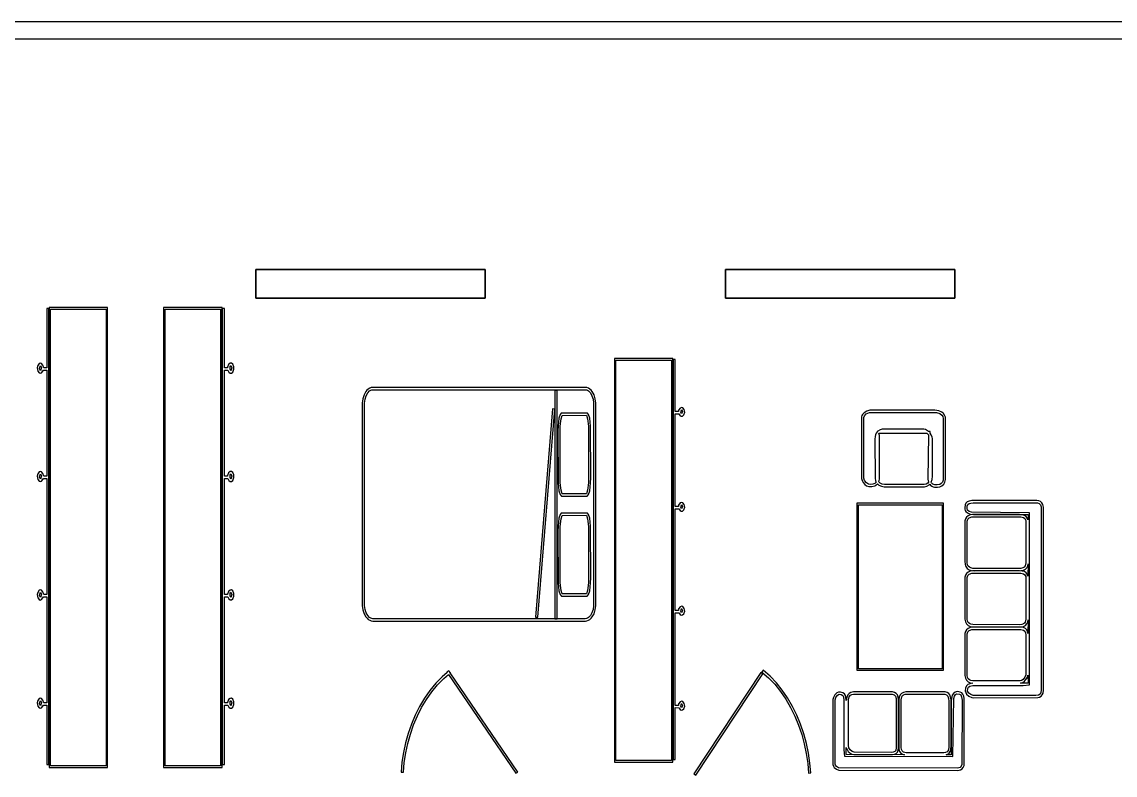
# Model space of a CAD drawing. Header units: metres. Extents: x -13 to 22, y -10.4 to 9.6.
# Drawn here: x -1.99 to 7.55, y 3.03 to 9.61 of the extents above; entities that cross this region are included whole.
import ezdxf

# ---------------------------------------------------------------- set-up
doc = ezdxf.new("R2010")
doc.units = ezdxf.units.M

msp = doc.modelspace()

# ---------------------------------------------------------------- linework, layer by layer
for p, q in [((21.9958, 9.61119), (-13.0042, 9.61119)), ((-12.8629, 9.46202), (21.8546, 9.46202)), ((2.04999, 7.45), (0.049988, 7.45)), ((0.049988, 7.45), (0.049988, 7.2)), ((0.050278, 7.20027), (0.050278, 7.44971)), ((0.050278, 7.44971), (2.04971, 7.44971)), ((2.04971, 7.44971), (2.04971, 7.20027)), ((2.04999, 7.2), (2.04999, 7.45)), ((6.14999, 7.45), (4.14999, 7.45)), ((4.14999, 7.45), (4.14999, 7.2)), ((4.15027, 7.20027), (4.15027, 7.44971)), ((4.15027, 7.44971), (6.1497, 7.44971)), ((6.1497, 7.44971), (6.1497, 7.20027)), ((6.14999, 7.2), (6.14999, 7.45)), ((0.049988, 7.2), (2.04999, 7.2)), ((2.04971, 7.20027), (0.050278, 7.20027)), ((4.14999, 7.2), (6.14999, 7.2)), ((6.1497, 7.20027), (4.15027, 7.20027)), ((-1.75652, 7.10741), (-1.77652, 7.10741)), ((-1.77652, 7.10741), (-1.77652, 6.59026)), ((-1.75652, 3.12691), (-1.75652, 7.10741)), ((-1.24432, 7.1163), (-1.75621, 7.1163)), ((-1.75621, 7.1163), (-1.75621, 3.10233)), ((-1.74208, 3.11647), (-1.74208, 7.10216)), ((-1.74208, 7.10216), (-1.25845, 7.10216)), ((-1.25845, 7.10216), (-1.25845, 3.11647)), ((-1.24432, 3.10233), (-1.24432, 7.1163)), ((-0.243774, 7.1163), (-0.755661, 7.1163)), ((-0.755661, 7.1163), (-0.755661, 3.10233)), ((-0.741531, 3.11647), (-0.741531, 7.10216)), ((-0.741531, 7.10216), (-0.257904, 7.10216)), ((-0.257904, 7.10216), (-0.257904, 3.11647)), ((-0.243774, 3.10233), (-0.243774, 7.1163)), ((-0.223465, 7.10741), (-0.243469, 7.10741)), ((-0.243469, 7.10741), (-0.243469, 3.12691)), ((-0.223465, 6.59026), (-0.223465, 7.10741)), ((-1.85457, 6.61038), (-1.85846, 6.59026)), ((-1.85846, 6.59026), (-1.85257, 6.56146)), ((-1.84186, 6.62845), (-1.85457, 6.61038)), ((-1.83223, 6.63205), (-1.84186, 6.62845)), ((-1.83826, 6.58549), (-1.83051, 6.61084)), ((-1.83087, 6.56432), (-1.83826, 6.58549)), ((-1.82069, 6.62845), (-1.83223, 6.63205)), ((-1.82288, 6.59344), (-1.83087, 6.56432)), ((-1.83051, 6.61084), (-1.82288, 6.59344)), ((-1.80884, 6.61487), (-1.82069, 6.62845)), ((-1.80272, 6.59026), (-1.80884, 6.61487)), ((-1.77652, 6.59026), (-1.80272, 6.59026)), ((-0.197266, 6.59026), (-0.223465, 6.59026)), ((-0.197006, 6.59546), (-0.197266, 6.59026)), ((-0.18866, 6.61899), (-0.197006, 6.59546)), ((-0.175644, 6.6304), (-0.18866, 6.61899)), ((-0.16449, 6.63162), (-0.175644, 6.6304)), ((-0.175629, 6.577), (-0.174774, 6.60275)), ((-0.174774, 6.60275), (-0.1689, 6.6113)), ((-0.1689, 6.6113), (-0.16153, 6.59016)), ((-0.16153, 6.59016), (-0.168381, 6.5649)), ((-0.152313, 6.62267), (-0.16449, 6.63162)), ((-0.142563, 6.6006), (-0.152313, 6.62267)), ((-0.142563, 6.5777), (-0.142563, 6.6006)), ((3.69058, 6.67159), (3.17868, 6.67159)), ((3.17868, 6.67159), (3.17868, 3.14856)), ((3.19283, 3.16269), (3.19283, 6.65744)), ((3.19283, 6.65744), (3.67644, 6.65744)), ((3.67644, 6.65744), (3.67644, 3.16269)), ((3.69058, 3.14856), (3.69058, 6.67159)), ((3.71089, 6.66203), (3.69089, 6.66203)), ((3.69089, 6.66203), (3.69089, 3.17186)), ((3.71089, 6.20857), (3.71089, 6.66203)), ((-1.85257, 6.56146), (-1.84186, 6.54691)), ((-1.84186, 6.54691), (-1.83223, 6.54324)), ((-1.83223, 6.54324), (-1.82069, 6.54691)), ((-1.82069, 6.54691), (-1.80884, 6.56146)), ((-1.80884, 6.56146), (-1.80553, 6.57025)), ((-1.80553, 6.57025), (-1.77652, 6.57025)), ((-1.77652, 6.57025), (-1.77652, 5.64473)), ((-0.223465, 5.64473), (-0.223465, 6.57025)), ((-0.223465, 6.57025), (-0.194458, 6.57025)), ((-0.194458, 6.57025), (-0.185837, 6.55299)), ((-0.185837, 6.55299), (-0.175644, 6.54491)), ((-0.175644, 6.54491), (-0.16449, 6.54367)), ((-0.168381, 6.5649), (-0.175629, 6.577)), ((-0.16449, 6.54367), (-0.152313, 6.55299)), ((-0.152313, 6.55299), (-0.142563, 6.5777)), ((1.01932, 6.39459), (1.00974, 6.38261)), ((1.03035, 6.40471), (1.01932, 6.39459)), ((1.04289, 6.4126), (1.03035, 6.40471)), ((1.04251, 6.38884), (1.05173, 6.39467)), ((1.05685, 6.41771), (1.04289, 6.4126)), ((1.05173, 6.39467), (1.06154, 6.39827)), ((1.07066, 6.41946), (1.05685, 6.41771)), ((1.06154, 6.39827), (1.07185, 6.39951)), ((2.92542, 6.41946), (1.07066, 6.41946)), ((1.07185, 6.39951), (2.92422, 6.39951)), ((2.6792, 6.39398), (2.65921, 6.39398)), ((2.65921, 6.39398), (2.65921, 4.39992)), ((2.6792, 4.39992), (2.6792, 6.39398)), ((2.92422, 6.39951), (2.93454, 6.39827)), ((2.93921, 6.41771), (2.92542, 6.41946)), ((2.93454, 6.39827), (2.94435, 6.39465)), ((2.95319, 6.4126), (2.93921, 6.41771)), ((2.94435, 6.39465), (2.95357, 6.38884)), ((2.96573, 6.40471), (2.95319, 6.4126)), ((2.97675, 6.39459), (2.96573, 6.40471)), ((2.98634, 6.38261), (2.97675, 6.39459)), ((0.984085, 6.32022), (0.978714, 6.2822)), ((0.994461, 6.35402), (0.984085, 6.32022)), ((1.00974, 6.38261), (0.994461, 6.35402)), ((0.998657, 6.28081), (1.00362, 6.31592)), ((1.00362, 6.31592), (1.01297, 6.34645)), ((1.01297, 6.34645), (1.02612, 6.37115)), ((1.02612, 6.37115), (1.04251, 6.38884)), ((2.95357, 6.38884), (2.96994, 6.37115)), ((2.96994, 6.37115), (2.98311, 6.34645)), ((2.98311, 6.34645), (2.99246, 6.31592)), ((3.00162, 6.35402), (2.98634, 6.38261)), ((2.99246, 6.31592), (2.99741, 6.28081)), ((3.01199, 6.32022), (3.00162, 6.35402)), ((3.01736, 6.2822), (3.01199, 6.32022)), ((0.978714, 6.2822), (0.978714, 4.5154)), ((0.998657, 4.51678), (0.998657, 6.28081)), ((2.63927, 6.23235), (2.49161, 4.41434)), ((2.51155, 4.41272), (2.65921, 6.23073)), ((2.65921, 6.23073), (2.63927, 6.23235)), ((2.99741, 6.28081), (2.99741, 4.51678)), ((3.01736, 4.5154), (3.01736, 6.2822)), ((3.73714, 6.20857), (3.71089, 6.20857)), ((3.73944, 6.22203), (3.73714, 6.20857)), ((3.75171, 6.23979), (3.73944, 6.22203)), ((3.76665, 6.24522), (3.75171, 6.23979)), ((3.75781, 6.2014), (3.76616, 6.2247)), ((3.77287, 6.20847), (3.76579, 6.18773)), ((3.76616, 6.2247), (3.77287, 6.20847)), ((3.77628, 6.24207), (3.76665, 6.24522)), ((3.78899, 6.22623), (3.77628, 6.24207)), ((3.79262, 6.20296), (3.78899, 6.22623)), ((5.3835, 6.21355), (5.35873, 6.19806)), ((5.40935, 6.2211), (5.3835, 6.21355)), ((5.97711, 6.21985), (5.40935, 6.2211)), ((6.00975, 6.21587), (5.97711, 6.21985)), ((6.03603, 6.20412), (6.00975, 6.21587)), ((6.05212, 6.19102), (6.03603, 6.20412)), ((2.69516, 6.15027), (2.68677, 6.08145)), ((2.70563, 6.18365), (2.69516, 6.15027)), ((2.71404, 6.19447), (2.70563, 6.18365)), ((2.70673, 6.08031), (2.71472, 6.14612)), ((2.71857, 6.19589), (2.71404, 6.19447)), ((2.71472, 6.14612), (2.7242, 6.1759)), ((2.94006, 6.19589), (2.71857, 6.19589)), ((2.7242, 6.1759), (2.93431, 6.1761)), ((2.93431, 6.1761), (2.94389, 6.14612)), ((2.94458, 6.19447), (2.94006, 6.19589)), ((2.94389, 6.14612), (2.95189, 6.08031)), ((2.95299, 6.18365), (2.94458, 6.19447)), ((2.96346, 6.15027), (2.95299, 6.18365)), ((2.97186, 6.08145), (2.96346, 6.15027)), ((3.71089, 5.37958), (3.71089, 6.18857)), ((3.71089, 6.18857), (3.74115, 6.18771)), ((3.74115, 6.18771), (3.75171, 6.17296)), ((3.75171, 6.17296), (3.76262, 6.16772)), ((3.76579, 6.18773), (3.75781, 6.2014)), ((3.76262, 6.16772), (3.77315, 6.16881)), ((3.77315, 6.16881), (3.78468, 6.17938)), ((3.78468, 6.17938), (3.79262, 6.20296)), ((5.33614, 6.16245), (5.33485, 6.14392)), ((5.33485, 6.14392), (5.33569, 5.6255)), ((5.33968, 6.17319), (5.33614, 6.16245)), ((5.34492, 6.18269), (5.33968, 6.17319)), ((5.35873, 6.19806), (5.34492, 6.18269)), ((5.35545, 5.62854), (5.35568, 6.15819)), ((5.35568, 6.15819), (5.36157, 6.17162)), ((5.36157, 6.17162), (5.37801, 6.18768)), ((5.37801, 6.18768), (5.40546, 6.20003)), ((5.40546, 6.20003), (5.41783, 6.20169)), ((5.41783, 6.20169), (5.99054, 6.19948)), ((5.99054, 6.19948), (6.01843, 6.19109)), ((6.01843, 6.19109), (6.03755, 6.17734)), ((6.03755, 6.17734), (6.04616, 6.16458)), ((6.04616, 6.16458), (6.04941, 6.14891)), ((6.04941, 6.14891), (6.04941, 5.62952)), ((6.0645, 6.17255), (6.05212, 6.19102)), ((6.06813, 6.16124), (6.0645, 6.17255)), ((6.06938, 6.14995), (6.06813, 6.16124)), ((6.06883, 5.61647), (6.06938, 6.14995)), ((2.68677, 6.08145), (2.68561, 6.03996)), ((2.68561, 6.03996), (2.68677, 5.58678)), ((2.7056, 5.62917), (2.70673, 6.08031)), ((2.95189, 6.08031), (2.95302, 6.03983)), ((2.95302, 6.03983), (2.95189, 5.58791)), ((2.97302, 5.62903), (2.97186, 6.08145)), ((5.46324, 6.01891), (5.45782, 6.00565)), ((5.4734, 6.03296), (5.46324, 6.01891)), ((5.47545, 6.03503), (5.4734, 6.03503)), ((5.4734, 6.03503), (5.4734, 6.03296)), ((5.47917, 6.0388), (5.47545, 6.03503)), ((5.49809, 6.04976), (5.47917, 6.0388)), ((5.48793, 6.01933), (5.48944, 6.02087)), ((5.49339, 5.99924), (5.48793, 6.01933)), ((5.48944, 6.02087), (5.90633, 6.02002)), ((5.51555, 6.05411), (5.49809, 6.04976)), ((5.87964, 6.05495), (5.51555, 6.05411)), ((5.89514, 6.05084), (5.87964, 6.05495)), ((5.92052, 6.03415), (5.89514, 6.05084)), ((5.90633, 6.02002), (5.92021, 6.00604)), ((5.93459, 6.03412), (5.92052, 6.03415)), ((5.93459, 6.02003), (5.93459, 6.03412)), ((5.94504, 6.00554), (5.93459, 6.02003)), ((5.45451, 5.99037), (5.45338, 5.96854)), ((5.45338, 5.96854), (5.45399, 5.627)), ((5.45782, 6.00565), (5.45451, 5.99037)), ((5.49245, 5.6174), (5.49339, 5.99924)), ((5.92021, 6.00604), (5.91536, 5.61877)), ((5.95329, 5.98473), (5.94504, 6.00554)), ((5.95454, 5.97408), (5.95329, 5.98473)), ((5.95457, 5.64412), (5.95454, 5.97408)), ((-1.85457, 5.66486), (-1.85846, 5.64473)), ((-1.85846, 5.64473), (-1.85257, 5.61595)), ((-1.84186, 5.68294), (-1.85457, 5.66486)), ((-1.83223, 5.68652), (-1.84186, 5.68294)), ((-1.83826, 5.63998), (-1.83051, 5.66533)), ((-1.83087, 5.61879), (-1.83826, 5.63998)), ((-1.82069, 5.68294), (-1.83223, 5.68652)), ((-1.82288, 5.64793), (-1.83087, 5.61879)), ((-1.83051, 5.66533), (-1.82288, 5.64793)), ((-1.80884, 5.66934), (-1.82069, 5.68294)), ((-1.80272, 5.64473), (-1.80884, 5.66934)), ((-1.77652, 5.64473), (-1.80272, 5.64473)), ((-0.197266, 5.64473), (-0.223465, 5.64473)), ((-0.197006, 5.64995), (-0.197266, 5.64473)), ((-0.18866, 5.67346), (-0.197006, 5.64995)), ((-0.175644, 5.68488), (-0.18866, 5.67346)), ((-0.16449, 5.6861), (-0.175644, 5.68488)), ((-0.175629, 5.63148), (-0.174774, 5.65723)), ((-0.168381, 5.61938), (-0.175629, 5.63148)), ((-0.174774, 5.65723), (-0.1689, 5.66579)), ((-0.1689, 5.66579), (-0.16153, 5.64464)), ((-0.16153, 5.64464), (-0.168381, 5.61938)), ((-0.152313, 5.67715), (-0.16449, 5.6861)), ((-0.142563, 5.65509), (-0.152313, 5.67715)), ((-0.152313, 5.60747), (-0.142563, 5.63219)), ((-0.142563, 5.63219), (-0.142563, 5.65509)), ((5.95262, 5.61568), (5.95457, 5.64412)), ((-1.85257, 5.61595), (-1.84186, 5.60139)), ((-1.84186, 5.60139), (-1.83223, 5.59772)), ((-1.83223, 5.59772), (-1.82069, 5.60139)), ((-1.82069, 5.60139), (-1.80884, 5.61594)), ((-1.80884, 5.61594), (-1.80553, 5.62474)), ((-1.80553, 5.62474), (-1.77652, 5.62474)), ((-1.77652, 5.62474), (-1.77652, 4.61043)), ((-0.223465, 4.61043), (-0.223465, 5.62474)), ((-0.223465, 5.62474), (-0.194458, 5.62474)), ((-0.194458, 5.62474), (-0.185837, 5.60747)), ((-0.185837, 5.60747), (-0.175644, 5.5994)), ((-0.175644, 5.5994), (-0.16449, 5.59814)), ((-0.16449, 5.59814), (-0.152313, 5.60747)), ((2.68677, 5.58678), (2.69516, 5.51714)), ((2.70673, 5.58791), (2.7056, 5.62917)), ((2.71474, 5.52124), (2.70673, 5.58791)), ((2.95189, 5.58791), (2.94389, 5.52124)), ((2.96346, 5.51714), (2.97186, 5.58678)), ((2.97186, 5.58678), (2.97302, 5.62903)), ((5.33569, 5.6255), (5.34155, 5.6057)), ((5.34155, 5.6057), (5.35164, 5.58804)), ((5.35164, 5.58804), (5.36497, 5.57298)), ((5.36351, 5.60651), (5.35545, 5.62854)), ((5.37849, 5.58772), (5.36351, 5.60651)), ((5.36497, 5.57298), (5.3811, 5.56122)), ((5.39731, 5.57565), (5.37849, 5.58772)), ((5.3811, 5.56122), (5.40002, 5.55409)), ((5.41043, 5.57304), (5.39731, 5.57565)), ((5.40002, 5.55409), (5.42537, 5.55374)), ((5.43439, 5.57539), (5.41043, 5.57304)), ((5.42537, 5.55374), (5.45099, 5.55956)), ((5.45145, 5.58195), (5.43439, 5.57539)), ((5.45099, 5.55956), (5.46179, 5.56485)), ((5.46362, 5.5934), (5.45145, 5.58195)), ((5.45399, 5.627), (5.45915, 5.60339)), ((5.45915, 5.60339), (5.46362, 5.5934)), ((5.46179, 5.56485), (5.47581, 5.57683)), ((5.47581, 5.57683), (5.48764, 5.56677)), ((5.48668, 5.59447), (5.49245, 5.6174)), ((5.4987, 5.58344), (5.48668, 5.59447)), ((5.48764, 5.56677), (5.50963, 5.55653)), ((5.51558, 5.57562), (5.4987, 5.58344)), ((5.50963, 5.55653), (5.53522, 5.55174)), ((5.53694, 5.57167), (5.51558, 5.57562)), ((5.53522, 5.55174), (5.88478, 5.55177)), ((5.88269, 5.57167), (5.53694, 5.57167)), ((5.90019, 5.57562), (5.88269, 5.57167)), ((5.88478, 5.55177), (5.90729, 5.55693)), ((5.91399, 5.58344), (5.90019, 5.57562)), ((5.90729, 5.55693), (5.92657, 5.5679)), ((5.92207, 5.59216), (5.91399, 5.58344)), ((5.91536, 5.61877), (5.92207, 5.59216)), ((5.92657, 5.5679), (5.93257, 5.57365)), ((5.93257, 5.57365), (5.9391, 5.56613)), ((5.9391, 5.56613), (5.9487, 5.55849)), ((5.94476, 5.59129), (5.95262, 5.61568)), ((5.9476, 5.58673), (5.94476, 5.59129)), ((5.95958, 5.57526), (5.9476, 5.58673)), ((5.9487, 5.55849), (5.96027, 5.55252)), ((5.97711, 5.56845), (5.95958, 5.57526)), ((5.96027, 5.55252), (5.97354, 5.54877)), ((5.97354, 5.54877), (5.99881, 5.54787)), ((5.99727, 5.56781), (5.97711, 5.56845)), ((6.0206, 5.57307), (5.99727, 5.56781)), ((5.99881, 5.54787), (6.01901, 5.55133)), ((6.01901, 5.55133), (6.03778, 5.5596)), ((6.03275, 5.5808), (6.0206, 5.57307)), ((6.04179, 5.59245), (6.03275, 5.5808)), ((6.03778, 5.5596), (6.05345, 5.57381)), ((6.04745, 5.60854), (6.04179, 5.59245)), ((6.04941, 5.62952), (6.04745, 5.60854)), ((6.05345, 5.57381), (6.06392, 5.5932)), ((6.06392, 5.5932), (6.06883, 5.61647)), ((2.69516, 5.51714), (2.70563, 5.48354)), ((2.70563, 5.48354), (2.71404, 5.47269)), ((2.71404, 5.47269), (2.71857, 5.47127)), ((2.72433, 5.49107), (2.71474, 5.52124)), ((2.71857, 5.47127), (2.94006, 5.47127)), ((2.93442, 5.49127), (2.72433, 5.49107)), ((2.94389, 5.52124), (2.93442, 5.49127)), ((2.94006, 5.47127), (2.94458, 5.47269)), ((2.94458, 5.47269), (2.95299, 5.48354)), ((2.95299, 5.48354), (2.96346, 5.51714)), ((3.73714, 5.37958), (3.71089, 5.37958)), ((3.71089, 4.47266), (3.71089, 5.35959)), ((3.71089, 5.35959), (3.74115, 5.35872)), ((3.73944, 5.39304), (3.73714, 5.37958)), ((3.75171, 5.4108), (3.73944, 5.39304)), ((3.74115, 5.35872), (3.75171, 5.34396)), ((3.76665, 5.41623), (3.75171, 5.4108)), ((3.75781, 5.37241), (3.76616, 5.39571)), ((3.76579, 5.35873), (3.75781, 5.37241)), ((3.77287, 5.37947), (3.76579, 5.35873)), ((3.76616, 5.39571), (3.77287, 5.37947)), ((3.77628, 5.41309), (3.76665, 5.41623)), ((3.77315, 5.33983), (3.78468, 5.35039)), ((3.78899, 5.39723), (3.77628, 5.41309)), ((3.78468, 5.35039), (3.79262, 5.37396)), ((3.79262, 5.37396), (3.78899, 5.39723)), ((6.05307, 5.40923), (5.29619, 5.40923)), ((5.29619, 5.40923), (5.29619, 3.94981)), ((5.31033, 3.96396), (5.31033, 5.39508)), ((5.31033, 5.39508), (6.03893, 5.39508)), ((6.03893, 5.39508), (6.03893, 3.96396)), ((6.05307, 3.94981), (6.05307, 5.40923)), ((6.24039, 5.39401), (6.23674, 5.36728)), ((6.23674, 5.36728), (6.2379, 5.35542)), ((6.2379, 5.35542), (6.24113, 5.34531)), ((6.24748, 5.40842), (6.24039, 5.39401)), ((6.24113, 5.34531), (6.24612, 5.33679)), ((6.25902, 5.41971), (6.24748, 5.40842)), ((6.25749, 5.35945), (6.25795, 5.38199)), ((6.26224, 5.34863), (6.25749, 5.35945)), ((6.25795, 5.38199), (6.26373, 5.39676)), ((6.27562, 5.42757), (6.25902, 5.41971)), ((6.27667, 5.33768), (6.26224, 5.34863)), ((6.26373, 5.39676), (6.27527, 5.40604)), ((6.27527, 5.40604), (6.28967, 5.41043)), ((6.29788, 5.43164), (6.27562, 5.42757)), ((6.28967, 5.41043), (6.31172, 5.41217)), ((6.86523, 5.43217), (6.29788, 5.43164)), ((6.31172, 5.41217), (6.87209, 5.41174)), ((6.88341, 5.42981), (6.86523, 5.43217)), ((6.87209, 5.41174), (6.8875, 5.40631)), ((6.89842, 5.42307), (6.88341, 5.42981)), ((6.8875, 5.40631), (6.89783, 5.39549)), ((6.89783, 5.39549), (6.90421, 5.37827)), ((6.9102, 5.41251), (6.89842, 5.42307)), ((6.90421, 5.37827), (6.90556, 5.3629)), ((6.90556, 5.3629), (6.90556, 3.77786)), ((6.91869, 5.39867), (6.9102, 5.41251)), ((6.92513, 5.37296), (6.91869, 5.39867)), ((6.92555, 3.77737), (6.92513, 5.37296)), ((2.69516, 5.27681), (2.68677, 5.20717)), ((2.70563, 5.31041), (2.69516, 5.27681)), ((2.71404, 5.32124), (2.70563, 5.31041)), ((2.70673, 5.20604), (2.71474, 5.27269)), ((2.71857, 5.32268), (2.71404, 5.32124)), ((2.71474, 5.27269), (2.72421, 5.30267)), ((2.94006, 5.32268), (2.71857, 5.32268)), ((2.72421, 5.30267), (2.9343, 5.30287)), ((2.9343, 5.30287), (2.94389, 5.27269)), ((2.94458, 5.32124), (2.94006, 5.32268)), ((2.94389, 5.27269), (2.95189, 5.20604)), ((2.95299, 5.31041), (2.94458, 5.32124)), ((2.96346, 5.27681), (2.95299, 5.31041)), ((2.97186, 5.20717), (2.96346, 5.27681)), ((3.75171, 5.34396), (3.76262, 5.33873)), ((3.76262, 5.33873), (3.77315, 5.33983)), ((6.23843, 5.2542), (6.23784, 4.90022)), ((6.24312, 5.2729), (6.23843, 5.2542)), ((6.25238, 5.28777), (6.24312, 5.2729)), ((6.24612, 5.33679), (6.25996, 5.32408)), ((6.26608, 5.29883), (6.25238, 5.28777)), ((6.2583, 5.25188), (6.26414, 5.27022)), ((6.25835, 4.88898), (6.2583, 5.25188)), ((6.25996, 5.32408), (6.28532, 5.31367)), ((6.26414, 5.27022), (6.27612, 5.28154)), ((6.28412, 5.30615), (6.26608, 5.29883)), ((6.27612, 5.28154), (6.29797, 5.2887)), ((6.29701, 5.33168), (6.27667, 5.33768)), ((6.30635, 5.30978), (6.28412, 5.30615)), ((6.28532, 5.31367), (6.31352, 5.31026)), ((6.8037, 5.32439), (6.29701, 5.33168)), ((6.29797, 5.2887), (6.31937, 5.29024)), ((6.71387, 5.31024), (6.30635, 5.30978)), ((6.31352, 5.31026), (6.78955, 5.31026)), ((6.31937, 5.29024), (6.72552, 5.28981)), ((6.73898, 5.30827), (6.71387, 5.31024)), ((6.72552, 5.28981), (6.75032, 5.28426)), ((6.75864, 5.30244), (6.73898, 5.30827)), ((6.75032, 5.28426), (6.7627, 5.27464)), ((6.77324, 5.29279), (6.75864, 5.30244)), ((6.7627, 5.27464), (6.76923, 5.25836)), ((6.76923, 5.25836), (6.77065, 5.24101)), ((6.78317, 5.27936), (6.77324, 5.29279)), ((6.78885, 5.26221), (6.78317, 5.27936)), ((6.78955, 5.31026), (6.78885, 5.26221)), ((6.8037, 3.82222), (6.8037, 5.32439)), ((2.68677, 5.20717), (2.68561, 5.1649)), ((2.68561, 5.1649), (2.68677, 4.71355)), ((2.7056, 4.75594), (2.70673, 5.20604)), ((2.95189, 5.20604), (2.95302, 5.16476)), ((2.95302, 5.16476), (2.95189, 4.71468)), ((2.97302, 4.7558), (2.97186, 5.20717)), ((6.77065, 5.24101), (6.77026, 4.88684)), ((6.23784, 4.90022), (6.2402, 4.87514)), ((6.2402, 4.87514), (6.24719, 4.85484)), ((6.26201, 4.87096), (6.25835, 4.88898)), ((6.26846, 4.85837), (6.26201, 4.87096)), ((6.77026, 4.88684), (6.76491, 4.86198)), ((6.78651, 4.86314), (6.78955, 4.8797)), ((6.78955, 4.8797), (6.78885, 4.77242)), ((6.24312, 4.78128), (6.23843, 4.76257)), ((6.25238, 4.79614), (6.24312, 4.78128)), ((6.24719, 4.85484), (6.25868, 4.83926)), ((6.26608, 4.80721), (6.25238, 4.79614)), ((6.2583, 4.76025), (6.26414, 4.77859)), ((6.25868, 4.83926), (6.27457, 4.82826)), ((6.26414, 4.77859), (6.27612, 4.78992)), ((6.28412, 4.81453), (6.26608, 4.80721)), ((6.27748, 4.84962), (6.26846, 4.85837)), ((6.27457, 4.82826), (6.29472, 4.82175)), ((6.27612, 4.78992), (6.29797, 4.79707)), ((6.29031, 4.84346), (6.27748, 4.84962)), ((6.30635, 4.81816), (6.28412, 4.81453)), ((6.30815, 4.84004), (6.29031, 4.84346)), ((6.29472, 4.82175), (6.31902, 4.8196)), ((6.29797, 4.79707), (6.32426, 4.79861)), ((6.71387, 4.81862), (6.30635, 4.81816)), ((6.72543, 4.84004), (6.30815, 4.84004)), ((6.31902, 4.8196), (6.72713, 4.82011)), ((6.32426, 4.79861), (6.72565, 4.79822)), ((6.73898, 4.8168), (6.71387, 4.81862)), ((6.7433, 4.84331), (6.72543, 4.84004)), ((6.72565, 4.79822), (6.7507, 4.79298)), ((6.72713, 4.82011), (6.74947, 4.82428)), ((6.75864, 4.81134), (6.73898, 4.8168)), ((6.75471, 4.84888), (6.7433, 4.84331)), ((6.74947, 4.82428), (6.76654, 4.83275)), ((6.7507, 4.79298), (6.76289, 4.78397)), ((6.76491, 4.86198), (6.75471, 4.84888)), ((6.77324, 4.80214), (6.75864, 4.81134)), ((6.76289, 4.78397), (6.76923, 4.76849)), ((6.76654, 4.83275), (6.77876, 4.84567)), ((6.78317, 4.78918), (6.77324, 4.80214)), ((6.77876, 4.84567), (6.78651, 4.86314)), ((6.78885, 4.77242), (6.78317, 4.78918)), ((2.68677, 4.71355), (2.69516, 4.64391)), ((2.70673, 4.71468), (2.7056, 4.75594)), ((2.71474, 4.64801), (2.70673, 4.71468)), ((2.95189, 4.71468), (2.94389, 4.64801)), ((2.96346, 4.64391), (2.97186, 4.71355)), ((2.97186, 4.71355), (2.97302, 4.7558)), ((6.23843, 4.76257), (6.23843, 4.39545)), ((6.25835, 4.39735), (6.2583, 4.76025)), ((6.76923, 4.76849), (6.77065, 4.75134)), ((6.77065, 4.75134), (6.77026, 4.39691)), ((-1.85457, 4.63055), (-1.85846, 4.61043)), ((-1.85846, 4.61043), (-1.85257, 4.58163)), ((-1.84186, 4.64864), (-1.85457, 4.63055)), ((-1.85257, 4.58163), (-1.84186, 4.56709)), ((-1.83223, 4.65222), (-1.84186, 4.64864)), ((-1.83826, 4.60567), (-1.83051, 4.63103)), ((-1.83087, 4.58449), (-1.83826, 4.60567)), ((-1.82069, 4.64864), (-1.83223, 4.65222)), ((-1.82288, 4.61363), (-1.83087, 4.58449)), ((-1.83051, 4.63103), (-1.82288, 4.61363)), ((-1.80884, 4.63504), (-1.82069, 4.64864)), ((-1.82069, 4.56709), (-1.80884, 4.58163)), ((-1.80272, 4.61043), (-1.80884, 4.63504)), ((-1.80884, 4.58163), (-1.80553, 4.59044)), ((-1.80553, 4.59044), (-1.77652, 4.59044)), ((-1.77652, 4.61043), (-1.80272, 4.61043)), ((-1.77652, 4.59044), (-1.77652, 3.66496)), ((-0.197266, 4.61043), (-0.223465, 4.61043)), ((-0.223465, 3.66496), (-0.223465, 4.59044)), ((-0.223465, 4.59044), (-0.194458, 4.59044)), ((-0.197006, 4.61565), (-0.197266, 4.61043)), ((-0.18866, 4.63916), (-0.197006, 4.61565)), ((-0.194458, 4.59044), (-0.185837, 4.57317)), ((-0.175644, 4.65059), (-0.18866, 4.63916)), ((-0.16449, 4.65181), (-0.175644, 4.65059)), ((-0.175629, 4.59718), (-0.174774, 4.62292)), ((-0.168381, 4.58507), (-0.175629, 4.59718)), ((-0.174774, 4.62292), (-0.1689, 4.63147)), ((-0.1689, 4.63147), (-0.16153, 4.61034)), ((-0.16153, 4.61034), (-0.168381, 4.58507)), ((-0.152313, 4.64285), (-0.16449, 4.65181)), ((-0.142563, 4.62079), (-0.152313, 4.64285)), ((-0.152313, 4.57317), (-0.142563, 4.59789)), ((-0.142563, 4.59789), (-0.142563, 4.62079)), ((2.69516, 4.64391), (2.70563, 4.61031)), ((2.70563, 4.61031), (2.71404, 4.59946)), ((2.71404, 4.59946), (2.71857, 4.59804)), ((2.72432, 4.61784), (2.71474, 4.64801)), ((2.71857, 4.59804), (2.94006, 4.59804)), ((2.93442, 4.61804), (2.72432, 4.61784)), ((2.94389, 4.64801), (2.93442, 4.61804)), ((2.94006, 4.59804), (2.94458, 4.59946)), ((2.94458, 4.59946), (2.95299, 4.61031)), ((2.95299, 4.61031), (2.96346, 4.64391)), ((-1.84186, 4.56709), (-1.83223, 4.56342)), ((-1.83223, 4.56342), (-1.82069, 4.56709)), ((-0.185837, 4.57317), (-0.175644, 4.56509)), ((-0.175644, 4.56509), (-0.16449, 4.56384)), ((-0.16449, 4.56384), (-0.152313, 4.57317)), ((0.978714, 4.5154), (0.9841, 4.47758)), ((1.00362, 4.48193), (0.998657, 4.51678)), ((2.99741, 4.51678), (2.99246, 4.48193)), ((3.01198, 4.47758), (3.01736, 4.5154)), ((3.73944, 4.48611), (3.73714, 4.47266)), ((3.75171, 4.50386), (3.73944, 4.48611)), ((3.76665, 4.50929), (3.75171, 4.50386)), ((3.75781, 4.46548), (3.76616, 4.48877)), ((3.76616, 4.48877), (3.77287, 4.47255)), ((3.77628, 4.50615), (3.76665, 4.50929)), ((3.78899, 4.4903), (3.77628, 4.50615)), ((3.79262, 4.46703), (3.78899, 4.4903)), ((0.9841, 4.47758), (0.994507, 4.44412)), ((0.994507, 4.44412), (1.00986, 4.41592)), ((1.01297, 4.45181), (1.00362, 4.48193)), ((1.00986, 4.41592), (1.01949, 4.40416)), ((1.02612, 4.42755), (1.01297, 4.45181)), ((1.01949, 4.40416), (1.03053, 4.39426)), ((1.04251, 4.41026), (1.02612, 4.42755)), ((1.03053, 4.39426), (1.04308, 4.38657)), ((1.05173, 4.4046), (1.04251, 4.41026)), ((1.06154, 4.40109), (1.05173, 4.4046)), ((1.07185, 4.39989), (1.06154, 4.40109)), ((2.92422, 4.39989), (1.07185, 4.39989)), ((2.49161, 4.41434), (2.51155, 4.41272)), ((2.65921, 4.39992), (2.6792, 4.39992)), ((2.93454, 4.40109), (2.92422, 4.39989)), ((2.94435, 4.4046), (2.93454, 4.40109)), ((2.95357, 4.41026), (2.94435, 4.4046)), ((2.953, 4.38657), (2.96555, 4.39426)), ((2.96994, 4.42755), (2.95357, 4.41026)), ((2.96555, 4.39426), (2.97659, 4.40416)), ((2.98311, 4.45181), (2.96994, 4.42755)), ((2.97659, 4.40416), (2.98622, 4.41592)), ((2.99246, 4.48193), (2.98311, 4.45181)), ((2.98622, 4.41592), (3.00157, 4.44412)), ((3.00157, 4.44412), (3.01198, 4.47758)), ((3.73714, 4.47266), (3.71089, 4.47266)), ((3.71089, 3.64366), (3.71089, 4.45265)), ((3.71089, 4.45265), (3.74115, 4.45178)), ((3.74115, 4.45178), (3.75171, 4.43703)), ((3.75171, 4.43703), (3.76262, 4.43181)), ((3.76579, 4.4518), (3.75781, 4.46548)), ((3.76262, 4.43181), (3.77315, 4.43289)), ((3.77287, 4.47255), (3.76579, 4.4518)), ((3.77315, 4.43289), (3.78468, 4.44345)), ((3.78468, 4.44345), (3.79262, 4.46703)), ((6.23843, 4.39545), (6.24312, 4.37277)), ((6.26201, 4.37933), (6.25835, 4.39735)), ((6.77026, 4.39691), (6.76483, 4.37122)), ((1.04308, 4.38657), (1.05698, 4.38162)), ((1.05698, 4.38162), (1.07069, 4.37993)), ((1.07069, 4.37993), (2.92538, 4.37993)), ((2.92538, 4.37993), (2.93909, 4.38162)), ((2.93909, 4.38162), (2.953, 4.38657)), ((6.24312, 4.37277), (6.25238, 4.35486)), ((6.25238, 4.30453), (6.24312, 4.28967)), ((6.25238, 4.35486), (6.26608, 4.34157)), ((6.26608, 4.3156), (6.25238, 4.30453)), ((6.26846, 4.36674), (6.26201, 4.37933)), ((6.26414, 4.28699), (6.27612, 4.29831)), ((6.26608, 4.34157), (6.28412, 4.33282)), ((6.28412, 4.32292), (6.26608, 4.3156)), ((6.27748, 4.358), (6.26846, 4.36674)), ((6.27612, 4.29831), (6.29797, 4.30547)), ((6.29031, 4.35185), (6.27748, 4.358)), ((6.28412, 4.33282), (6.30635, 4.32851)), ((6.30635, 4.32655), (6.28412, 4.32292)), ((6.30815, 4.34843), (6.29031, 4.35185)), ((6.29797, 4.30547), (6.31937, 4.30701)), ((6.30635, 4.32851), (6.72713, 4.32851)), ((6.72711, 4.32655), (6.30635, 4.32655)), ((6.71347, 4.34798), (6.30815, 4.34843)), ((6.31937, 4.30701), (6.72562, 4.30661)), ((6.73512, 4.34975), (6.71347, 4.34798)), ((6.72562, 4.30661), (6.75032, 4.30141)), ((6.7493, 4.32292), (6.72711, 4.32655)), ((6.72713, 4.32851), (6.74947, 4.33282)), ((6.74948, 4.35442), (6.73512, 4.34975)), ((6.76613, 4.3156), (6.7493, 4.32292)), ((6.74947, 4.33282), (6.76654, 4.34157)), ((6.75853, 4.36119), (6.74948, 4.35442)), ((6.75032, 4.30141), (6.76205, 4.29256)), ((6.76483, 4.37122), (6.75853, 4.36119)), ((6.77808, 4.30453), (6.76613, 4.3156)), ((6.76654, 4.34157), (6.77876, 4.35486)), ((6.78558, 4.28967), (6.77808, 4.30453)), ((6.77876, 4.35486), (6.78651, 4.37277)), ((6.78651, 4.37277), (6.78955, 4.38968)), ((6.78955, 4.38968), (6.78912, 4.27097)), ((6.24312, 4.28967), (6.23843, 4.27097)), ((6.23843, 4.27097), (6.23843, 3.90384)), ((6.2583, 4.26865), (6.26414, 4.28699)), ((6.25835, 3.90576), (6.2583, 4.26865)), ((6.76205, 4.29256), (6.76819, 4.27704)), ((6.76819, 4.27704), (6.76955, 4.25977)), ((6.76955, 4.25977), (6.76907, 3.91089)), ((6.78912, 4.27097), (6.78558, 4.28967)), ((1.71996, 3.93028), (1.67651, 3.89348)), ((1.69014, 3.87883), (1.73126, 3.91367)), ((1.73325, 3.9463), (1.71671, 3.93506)), ((1.71671, 3.93506), (1.71996, 3.93028)), ((1.73126, 3.91367), (2.31847, 3.05058)), ((1.74899, 3.92868), (1.73325, 3.9463)), ((1.74661, 3.92667), (1.74899, 3.92868)), ((2.33499, 3.06183), (1.74661, 3.92667)), ((4.45773, 3.93007), (3.8719, 3.04559)), ((3.88857, 3.03455), (4.4744, 3.91902)), ((4.4744, 3.91902), (4.45773, 3.93007)), ((4.47906, 3.94972), (4.46593, 3.93463)), ((4.46593, 3.93463), (4.52391, 3.88417)), ((4.53772, 3.89864), (4.47906, 3.94972)), ((5.29619, 3.94981), (6.05307, 3.94981)), ((6.03893, 3.96396), (5.31033, 3.96396)), ((1.62085, 3.83672), (1.56927, 3.77429)), ((1.58517, 3.76218), (1.63571, 3.82333)), ((1.67651, 3.89348), (1.62085, 3.83672)), ((1.63571, 3.82333), (1.69014, 3.87883)), ((4.52391, 3.88417), (4.57809, 3.82741)), ((4.59312, 3.84059), (4.53772, 3.89864)), ((4.57809, 3.82741), (4.62831, 3.76498)), ((4.64438, 3.7769), (4.59312, 3.84059)), ((6.23843, 3.90384), (6.24312, 3.88116)), ((6.24312, 3.88116), (6.25238, 3.86325)), ((6.25238, 3.86325), (6.26608, 3.84998)), ((6.26526, 3.82506), (6.25308, 3.81306)), ((6.26201, 3.88773), (6.25835, 3.90576)), ((6.26846, 3.87514), (6.26201, 3.88773)), ((6.28075, 3.83214), (6.26526, 3.82506)), ((6.26608, 3.84998), (6.28412, 3.84122)), ((6.27748, 3.86639), (6.26846, 3.87514)), ((6.29031, 3.86024), (6.27748, 3.86639)), ((6.30814, 3.83618), (6.28075, 3.83214)), ((6.28412, 3.84122), (6.30814, 3.83618)), ((6.30815, 3.85683), (6.29031, 3.86024)), ((6.72066, 3.85698), (6.30815, 3.85683)), ((6.73395, 3.86168), (6.72066, 3.85698)), ((6.72411, 3.83728), (6.74327, 3.84399)), ((6.78955, 3.83636), (6.72411, 3.83728)), ((6.74658, 3.87071), (6.73395, 3.86168)), ((6.74327, 3.84399), (6.76007, 3.85594)), ((6.76167, 3.89001), (6.74658, 3.87071)), ((6.74724, 3.81636), (6.8037, 3.82222)), ((6.76007, 3.85594), (6.77374, 3.87161)), ((6.76907, 3.91089), (6.76167, 3.89001)), ((6.77374, 3.87161), (6.78358, 3.88947)), ((6.78358, 3.88947), (6.78885, 3.90797)), ((6.78885, 3.90797), (6.78955, 3.83636)), ((1.56927, 3.77429), (1.52193, 3.70683)), ((1.53871, 3.69595), (1.58517, 3.76218)), ((4.62831, 3.76498), (4.67439, 3.69753)), ((4.69131, 3.70819), (4.64438, 3.7769)), ((5.1032, 3.73637), (5.09032, 3.71237)), ((5.1209, 3.75377), (5.1032, 3.73637)), ((5.11192, 3.71222), (5.12781, 3.7339)), ((5.13383, 3.75969), (5.1209, 3.75377)), ((5.12781, 3.7339), (5.14098, 3.74051)), ((5.15308, 3.75978), (5.13383, 3.75969)), ((5.14098, 3.74051), (5.15875, 3.73842)), ((5.17323, 3.75439), (5.15308, 3.75978)), ((5.15875, 3.73842), (5.17252, 3.73077)), ((5.17252, 3.73077), (5.17944, 3.71729)), ((5.18712, 3.74443), (5.17323, 3.75439)), ((5.19588, 3.73076), (5.18712, 3.74443)), ((5.20061, 3.71423), (5.19588, 3.73076)), ((5.21526, 3.73447), (5.20711, 3.71643)), ((5.22763, 3.74817), (5.21526, 3.73447)), ((5.24432, 3.75742), (5.22763, 3.74817)), ((5.22887, 3.71771), (5.24005, 3.7325)), ((5.24005, 3.7325), (5.25131, 3.73868)), ((5.26546, 3.7621), (5.24432, 3.75742)), ((5.25131, 3.73868), (5.2675, 3.74222)), ((5.60756, 3.7621), (5.26546, 3.7621)), ((5.2675, 3.74222), (5.60507, 3.74226)), ((5.60507, 3.74226), (5.62123, 3.73674)), ((5.62498, 3.75742), (5.60756, 3.7621)), ((5.62123, 3.73674), (5.63156, 3.72493)), ((5.63884, 3.74817), (5.62498, 3.75742)), ((5.63156, 3.72493), (5.63832, 3.70279)), ((5.64914, 3.73447), (5.63884, 3.74817)), ((5.65598, 3.71643), (5.64914, 3.73447)), ((5.67337, 3.7345), (5.66521, 3.71648)), ((5.68573, 3.7482), (5.67337, 3.7345)), ((5.70244, 3.75746), (5.68573, 3.7482)), ((5.68698, 3.71774), (5.69385, 3.7285)), ((5.69385, 3.7285), (5.70326, 3.73592)), ((5.72357, 3.76215), (5.70244, 3.75746)), ((5.70326, 3.73592), (5.71683, 3.74088)), ((5.71683, 3.74088), (5.74008, 3.74274)), ((6.06566, 3.76215), (5.72357, 3.76215)), ((5.74008, 3.74274), (6.06319, 3.74231)), ((6.06319, 3.74231), (6.07935, 3.73677)), ((6.0831, 3.75746), (6.06566, 3.76215)), ((6.07935, 3.73677), (6.08968, 3.72498)), ((6.09694, 3.7482), (6.0831, 3.75746)), ((6.08968, 3.72498), (6.09644, 3.70284)), ((6.10725, 3.7345), (6.09694, 3.7482)), ((6.11407, 3.71648), (6.10725, 3.7345)), ((6.12843, 3.73239), (6.11974, 3.68703)), ((6.13792, 3.74803), (6.12843, 3.73239)), ((6.1524, 3.75938), (6.13792, 3.74803)), ((6.1411, 3.70375), (6.14674, 3.72433)), ((6.14674, 3.72433), (6.15685, 3.73869)), ((6.16182, 3.76263), (6.1524, 3.75938)), ((6.15685, 3.73869), (6.16614, 3.7431)), ((6.17288, 3.76378), (6.16182, 3.76263)), ((6.16614, 3.7431), (6.19124, 3.74126)), ((6.19778, 3.76015), (6.17288, 3.76378)), ((6.19124, 3.74126), (6.2021, 3.73438)), ((6.21121, 3.75305), (6.19778, 3.76015)), ((6.2021, 3.73438), (6.20985, 3.7193)), ((6.22174, 3.74152), (6.21121, 3.75305)), ((6.22905, 3.72491), (6.22174, 3.74152)), ((6.23286, 3.70265), (6.22905, 3.72491)), ((6.2451, 3.79494), (6.24223, 3.7695)), ((6.24223, 3.7695), (6.24533, 3.75557)), ((6.25308, 3.81306), (6.2451, 3.79494)), ((6.24533, 3.75557), (6.25381, 3.74197)), ((6.25381, 3.74197), (6.27405, 3.72433)), ((6.26257, 3.76685), (6.26445, 3.78989)), ((6.27364, 3.74995), (6.26257, 3.76685)), ((6.26445, 3.78989), (6.26955, 3.80171)), ((6.26955, 3.80171), (6.28099, 3.81096)), ((6.29123, 3.73753), (6.27364, 3.74995)), ((6.27405, 3.72433), (6.29974, 3.71297)), ((6.28099, 3.81096), (6.30902, 3.81619)), ((6.31149, 3.73096), (6.29123, 3.73753)), ((6.30902, 3.81619), (6.74724, 3.81636)), ((6.85794, 3.73051), (6.31149, 3.73096)), ((6.88246, 3.73378), (6.85794, 3.73051)), ((6.89439, 3.74245), (6.88246, 3.73378)), ((6.8904, 3.71542), (6.90379, 3.72371)), ((6.90244, 3.75676), (6.89439, 3.74245)), ((6.90556, 3.77786), (6.90244, 3.75676)), ((6.90379, 3.72371), (6.9142, 3.73549)), ((6.9142, 3.73549), (6.92137, 3.75034)), ((6.92137, 3.75034), (6.92555, 3.77737)), ((-1.85457, 3.68507), (-1.85846, 3.66496)), ((-1.85846, 3.66496), (-1.85257, 3.63617)), ((-1.84186, 3.70316), (-1.85457, 3.68507)), ((-1.85257, 3.63617), (-1.84186, 3.62161)), ((-1.83223, 3.70674), (-1.84186, 3.70316)), ((-1.83826, 3.6602), (-1.83051, 3.68555)), ((-1.83087, 3.63901), (-1.83826, 3.6602)), ((-1.82069, 3.70316), (-1.83223, 3.70674)), ((-1.82288, 3.66815), (-1.83087, 3.63901)), ((-1.83051, 3.68555), (-1.82288, 3.66815)), ((-1.80884, 3.68956), (-1.82069, 3.70316)), ((-1.82069, 3.62161), (-1.80884, 3.63617)), ((-1.80272, 3.66496), (-1.80884, 3.68956)), ((-1.80884, 3.63617), (-1.80553, 3.64496)), ((-1.80553, 3.64496), (-1.77652, 3.64496)), ((-1.77652, 3.66496), (-1.80272, 3.66496)), ((-1.77652, 3.64496), (-1.77652, 3.12691)), ((-0.197266, 3.66496), (-0.223465, 3.66496)), ((-0.223465, 3.64496), (-0.194458, 3.64496)), ((-0.223465, 3.12691), (-0.223465, 3.64496)), ((-0.197006, 3.67017), (-0.197266, 3.66496)), ((-0.18866, 3.6937), (-0.197006, 3.67017)), ((-0.194458, 3.64496), (-0.185837, 3.6277)), ((-0.175644, 3.70511), (-0.18866, 3.6937)), ((-0.185837, 3.6277), (-0.175644, 3.61961)), ((-0.16449, 3.70633), (-0.175644, 3.70511)), ((-0.175629, 3.6517), (-0.174774, 3.67746)), ((-0.168381, 3.6396), (-0.175629, 3.6517)), ((-0.174774, 3.67746), (-0.1689, 3.686)), ((-0.1689, 3.686), (-0.16153, 3.66486)), ((-0.16153, 3.66486), (-0.168381, 3.6396)), ((-0.152313, 3.69737), (-0.16449, 3.70633)), ((-0.16449, 3.61836), (-0.152313, 3.6277)), ((-0.142563, 3.67531), (-0.152313, 3.69737)), ((-0.152313, 3.6277), (-0.142563, 3.6524)), ((-0.142563, 3.6524), (-0.142563, 3.67531)), ((1.47903, 3.63498), (1.44075, 3.55934)), ((1.52193, 3.70683), (1.47903, 3.63498)), ((1.49655, 3.62534), (1.53871, 3.69595)), ((3.73714, 3.64366), (3.71089, 3.64366)), ((3.73944, 3.65712), (3.73714, 3.64366)), ((3.75171, 3.67488), (3.73944, 3.65712)), ((3.76665, 3.68031), (3.75171, 3.67488)), ((3.75781, 3.63649), (3.76616, 3.65977)), ((3.76579, 3.62282), (3.75781, 3.63649)), ((3.77287, 3.64355), (3.76579, 3.62282)), ((3.76616, 3.65977), (3.77287, 3.64355)), ((3.77628, 3.67715), (3.76665, 3.68031)), ((3.78899, 3.6613), (3.77628, 3.67715)), ((3.78468, 3.61447), (3.79262, 3.63805)), ((3.79262, 3.63805), (3.78899, 3.6613)), ((4.67439, 3.69753), (4.71616, 3.62566)), ((4.73378, 3.63512), (4.69131, 3.70819)), ((4.77165, 3.55827), (4.73378, 3.63512)), ((5.09032, 3.71237), (5.08592, 3.69476)), ((5.08592, 3.69476), (5.08592, 3.12886)), ((5.10573, 3.13161), (5.10576, 3.69221)), ((5.10576, 3.69221), (5.11192, 3.71222)), ((5.17944, 3.71729), (5.1826, 3.68575)), ((5.1826, 3.68575), (5.1826, 3.25568)), ((5.20261, 3.68593), (5.20061, 3.71423)), ((5.20711, 3.71643), (5.20261, 3.68593)), ((5.22258, 3.29202), (5.22301, 3.69252)), ((5.22301, 3.69252), (5.22887, 3.71771)), ((5.63832, 3.70279), (5.6394, 3.69278)), ((5.6394, 3.69278), (5.6394, 3.27498)), ((5.65936, 3.6942), (5.65598, 3.71643)), ((5.65936, 3.27357), (5.65936, 3.6942)), ((5.66119, 3.69424), (5.66069, 3.28682)), ((5.66521, 3.71648), (5.66119, 3.69424)), ((5.68112, 3.69257), (5.68698, 3.71774)), ((5.68112, 3.27519), (5.68112, 3.69257)), ((6.09644, 3.70284), (6.09789, 3.68126)), ((6.09789, 3.68126), (6.09752, 3.27493)), ((6.11746, 3.69424), (6.11407, 3.71648)), ((6.11789, 3.28682), (6.11746, 3.69424)), ((6.11974, 3.68703), (6.11974, 3.21111)), ((6.13387, 3.19695), (6.1411, 3.70375)), ((6.20985, 3.7193), (6.21335, 3.68884)), ((6.21335, 3.68884), (6.21291, 3.12869)), ((6.23335, 3.13544), (6.23286, 3.70265)), ((6.29974, 3.71297), (6.31792, 3.71051)), ((6.31792, 3.71051), (6.87425, 3.71107)), ((6.87425, 3.71107), (6.8904, 3.71542)), ((-1.84186, 3.62161), (-1.83223, 3.61795)), ((-1.83223, 3.61795), (-1.82069, 3.62161)), ((-0.175644, 3.61961), (-0.16449, 3.61836)), ((1.44075, 3.55934), (1.40726, 3.48058)), ((1.42592, 3.47334), (1.45888, 3.5509)), ((1.45888, 3.5509), (1.49655, 3.62534)), ((3.71089, 3.62366), (3.74115, 3.6228)), ((3.71089, 3.17186), (3.71089, 3.62366)), ((3.74115, 3.6228), (3.75171, 3.60805)), ((3.75171, 3.60805), (3.76262, 3.60281)), ((3.76262, 3.60281), (3.77315, 3.60391)), ((3.77315, 3.60391), (3.78468, 3.61447)), ((4.71616, 3.62566), (4.75343, 3.55003)), ((4.75343, 3.55003), (4.78603, 3.47125)), ((4.80475, 3.47832), (4.77165, 3.55827)), ((1.40726, 3.48058), (1.37875, 3.39929)), ((1.39783, 3.39326), (1.42592, 3.47334)), ((4.78603, 3.47125), (4.81378, 3.38997)), ((4.8329, 3.39584), (4.80475, 3.47832)), ((1.37875, 3.39929), (1.35541, 3.31613)), ((1.37482, 3.31134), (1.39783, 3.39326)), ((4.81378, 3.38997), (4.83652, 3.30681)), ((4.85596, 3.31148), (4.8329, 3.39584)), ((1.35541, 3.31613), (1.3374, 3.23172)), ((1.35709, 3.22818), (1.37482, 3.31134)), ((4.83652, 3.30681), (4.85405, 3.22241)), ((4.87375, 3.22586), (4.85596, 3.31148)), ((5.1826, 3.25568), (5.18845, 3.19916)), ((5.20261, 3.21329), (5.20343, 3.27658)), ((5.20343, 3.27658), (5.20969, 3.25772)), ((5.20969, 3.25772), (5.22083, 3.24141)), ((5.22484, 3.27316), (5.22258, 3.29202)), ((5.23582, 3.25464), (5.22484, 3.27316)), ((5.25337, 3.24052), (5.23582, 3.25464)), ((5.63457, 3.25064), (5.62675, 3.23988)), ((5.6394, 3.27498), (5.63457, 3.25064)), ((5.64914, 3.23535), (5.65598, 3.25169)), ((5.65598, 3.25169), (5.65936, 3.27357)), ((5.66069, 3.28682), (5.66269, 3.2617)), ((5.66269, 3.2617), (5.66876, 3.24205)), ((5.68431, 3.25719), (5.68112, 3.27519)), ((5.68971, 3.24568), (5.68431, 3.25719)), ((5.70201, 3.23564), (5.68971, 3.24568)), ((6.09254, 3.24954), (6.08424, 3.23738)), ((6.09752, 3.27493), (6.09254, 3.24954)), ((6.1111, 3.24205), (6.1162, 3.2617)), ((6.1162, 3.2617), (6.11789, 3.28682)), ((1.3374, 3.23172), (1.32491, 3.1467)), ((1.34479, 3.14444), (1.35709, 3.22818)), ((3.67644, 3.16269), (3.19283, 3.16269)), ((3.69089, 3.17186), (3.71089, 3.17186)), ((4.85405, 3.22241), (4.86621, 3.13737)), ((4.88608, 3.13957), (4.87375, 3.22586)), ((5.18845, 3.19916), (6.13387, 3.19695)), ((5.71149, 3.21208), (5.20261, 3.21329)), ((5.22083, 3.24141), (5.23543, 3.22827)), ((5.23543, 3.22827), (5.25206, 3.21892)), ((5.25206, 3.21892), (5.2693, 3.21394)), ((5.27223, 3.23373), (5.25337, 3.24052)), ((5.2693, 3.21394), (5.60756, 3.21367)), ((5.59711, 3.23329), (5.27223, 3.23373)), ((5.61302, 3.23451), (5.59711, 3.23329)), ((5.60756, 3.21367), (5.62498, 3.21692)), ((5.62675, 3.23988), (5.61302, 3.23451)), ((5.62498, 3.21692), (5.63884, 3.22394)), ((5.63884, 3.22394), (5.64914, 3.23535)), ((5.66876, 3.24205), (5.67902, 3.22746)), ((5.67902, 3.22746), (5.69354, 3.21753)), ((5.69354, 3.21753), (5.71149, 3.21208)), ((5.72514, 3.23042), (5.70201, 3.23564)), ((6.05515, 3.23004), (5.72514, 3.23042)), ((6.07065, 3.23141), (6.05515, 3.23004)), ((6.08424, 3.23738), (6.07065, 3.23141)), ((6.07483, 3.21185), (6.09047, 3.21753)), ((6.11974, 3.21111), (6.07483, 3.21185)), ((6.09047, 3.21753), (6.10254, 3.22746)), ((6.10254, 3.22746), (6.1111, 3.24205)), ((-1.77652, 3.12691), (-1.75652, 3.12691)), ((-1.75621, 3.10233), (-1.24432, 3.10233)), ((-1.25845, 3.11647), (-1.74208, 3.11647)), ((-0.755661, 3.10233), (-0.243774, 3.10233)), ((-0.257904, 3.11647), (-0.741531, 3.11647)), ((-0.243469, 3.12691), (-0.223465, 3.12691)), ((1.32491, 3.1467), (1.31813, 3.06169)), ((1.31813, 3.06169), (1.33807, 3.06009)), ((1.33807, 3.06009), (1.34479, 3.14444)), ((2.31847, 3.05058), (2.33499, 3.06183)), ((3.17868, 3.14856), (3.69058, 3.14856)), ((4.86621, 3.13737), (4.8728, 3.05237)), ((4.8728, 3.05237), (4.89275, 3.05392)), ((4.89275, 3.05392), (4.88608, 3.13957)), ((5.08592, 3.12886), (5.09042, 3.11311)), ((5.09042, 3.11311), (5.09874, 3.09996)), ((5.09874, 3.09996), (5.11682, 3.08572)), ((5.10866, 3.12131), (5.10573, 3.13161)), ((5.11748, 3.10931), (5.10866, 3.12131)), ((5.11682, 3.08572), (5.13948, 3.07889)), ((5.1362, 3.09973), (5.11748, 3.10931)), ((6.17528, 3.09543), (5.1362, 3.09973)), ((5.13948, 3.07889), (6.1774, 3.07555)), ((6.19652, 3.10262), (6.17528, 3.09543)), ((6.1774, 3.07555), (6.2005, 3.08199)), ((6.20729, 3.11317), (6.19652, 3.10262)), ((6.2005, 3.08199), (6.21365, 3.09047)), ((6.21291, 3.12869), (6.20729, 3.11317)), ((6.21365, 3.09047), (6.22404, 3.10225)), ((6.22404, 3.10225), (6.23088, 3.11726)), ((6.23088, 3.11726), (6.23335, 3.13544)), ((3.8719, 3.04559), (3.88857, 3.03455))]:
    msp.add_line(p, q)

doc.saveas('drawing.dxf')
